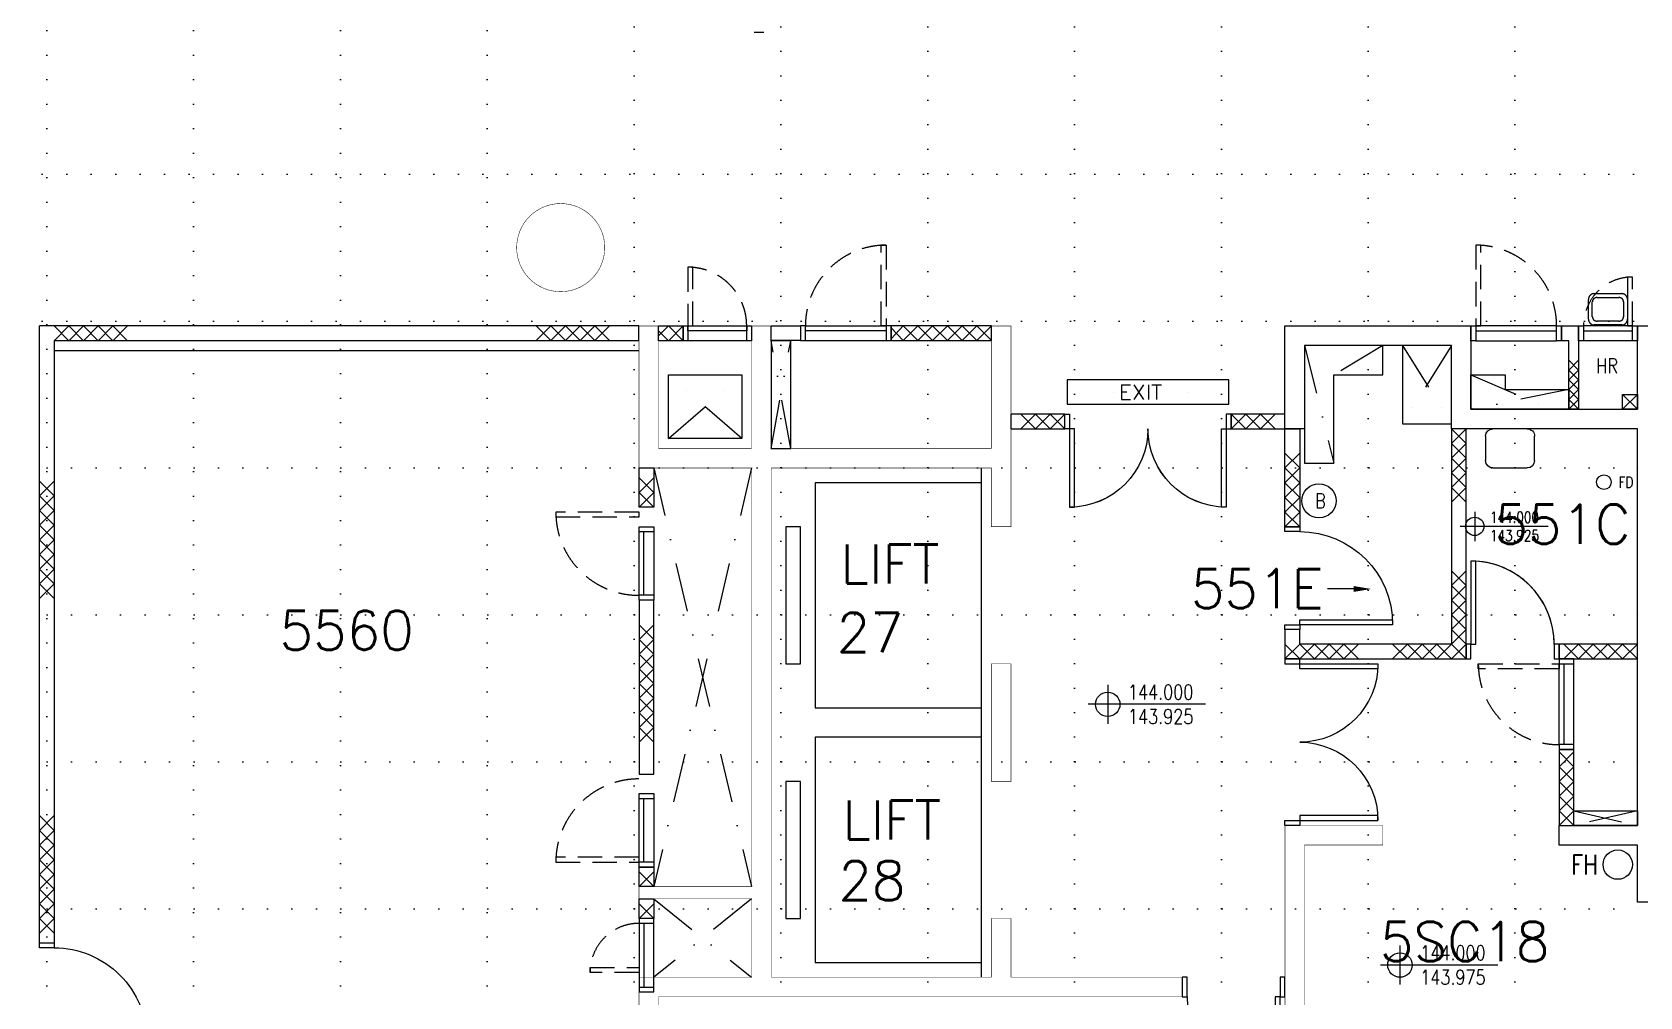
# Model space of a CAD drawing. Extents: x -68523 to 336700, y -113452 to 119396.
# Drawn here: x 168600 to 185026, y 11150 to 21000 of the extents above; entities that cross this region are included whole.
import ezdxf

# ---------------------------------------------------------------- set-up
doc = ezdxf.new("R2010")
doc.units = 0
doc.header["$LTSCALE"] = 1000
doc.header["$MEASUREMENT"] = 0
for name, pattern in [('S3144a$0$DASHDOT', [1, 0.5, -0.25, 0, -0.25]), ('S3144a$0$DOT', [0.25, 0, -0.25]), ('S3144a$0$HIDDEN', [0.375, 0.25, -0.125])]:
    doc.linetypes.add(name, pattern=pattern)
doc.layers.get('0').update_dxf_attribs({"linetype": 'CONTINUOUS'})
for name, color, linetype in [('S3144a$0$11', 14, 'CONTINUOUS'), ('S3144a$0$17', 14, 'CONTINUOUS'), ('S3144a$0$20', 7, 'CONTINUOUS'), ('S3144a$0$22', 7, 'CONTINUOUS'), ('S3144a$0$30', 1, 'CONTINUOUS'), ('S3144a$0$35', 7, 'CONTINUOUS'), ('S3144a$0$39', 7, 'CONTINUOUS'), ('S3144a$0$4', 7, 'CONTINUOUS'), ('S3144a$0$42', 7, 'CONTINUOUS'), ('S3144a$0$45', 7, 'CONTINUOUS'), ('S3144a$0$49', 7, 'CONTINUOUS'), ('S3144a$0$56', 7, 'CONTINUOUS'), ('S3144a$0$6', 7, 'CONTINUOUS'), ('S3144a$0$ROOM-NO', 4, 'CONTINUOUS')]:
    doc.layers.add(name, color=color, linetype=linetype)
doc.styles.add('S3144a$0$STANDARD', font='SIMPLEX')

# ---------------------------------------------------------------- blocks, each defined once
blk = doc.blocks.new('S3144a$0$CHAT15')
at = {"layer": 'S3144a$0$22', "color": 14, "linetype": 'Continuous'}
for points in [[(0, 0), (0.15, 0.15), (0.3, 0), (0.45, 0.15), (0.6, 0), (0.75, 0.15)], [(0, 0.15), (0.15, 0), (0.3, 0.15), (0.45, 0), (0.6, 0.15), (0.75, 0)]]:
    blk.add_lwpolyline(points, dxfattribs=at)
blk = doc.blocks.new('S3144a$0$D1050B')
at = {"layer": 'S3144a$0$30', "color": 14, "linetype": 'Continuous'}
for points in [[(0.05, 0.15), (0.1, 0.15), (0.1, 1.1), (0.05, 1.1)], [(0, 0), (0.05, 0), (0.05, 0.15), (0, 0.15)], [(1, 0), (1.05, 0), (1.05, 0.15), (1, 0.15)]]:
    blk.add_lwpolyline(points, close=True, dxfattribs=at)
blk.add_arc((0.05, 0.15), 0.95, 0, 90, dxfattribs=at)
blk = doc.blocks.new('S3144a$0$INSINK')
at = {"layer": 'S3144a$0$49', "color": 2, "linetype": 'Continuous'}
for p, q in [((0.075, 0.4), (0.425, 0.4)), ((0, 0.075), (0, 0.325)), ((0.5, 0.325), (0.5, 0.075)), ((0.425, 0), (0.075, 0))]:
    blk.add_line(p, q, dxfattribs=at)
for centre, start, end in [((0.075, 0.325001), 90, 180), ((0.425001, 0.325001), 0, 90), ((0.075, 0.075), 180, 270), ((0.425001, 0.075), 270, 0)]:
    blk.add_arc(centre, 0.075, start, end, dxfattribs=at)
blk = doc.blocks.new('S3144a$0$D950A')
at = {"layer": 'S3144a$0$30', "color": 14, "linetype": 'Continuous'}
for points in [[(0.05, 0.15), (0.1, 0.15), (0.1, 1), (0.05, 1)], [(0.05, 0.15), (0, 0.15), (0, 0), (0.05, 0)], [(0.95, 0.15), (0.9, 0.15), (0.9, 0), (0.95, 0)]]:
    blk.add_lwpolyline(points, close=True, dxfattribs=at)
blk.add_arc((0.05, 0.15), 0.85, 0, 90, dxfattribs=at)
blk = doc.blocks.new('S3144a$0$D1700B')
at = {"layer": 'S3144a$0$30', "color": 14, "linetype": 'Continuous'}
for points in [[(0, 0), (0.05, 0), (0.05, 0.95), (0.1, 0.95), (0.1, 0.15), (0, 0.15), (0, 0)], [(1.7, 0), (1.65, 0), (1.65, 0.95), (1.6, 0.95), (1.6, 0.15), (1.7, 0.15), (1.7, 0)]]:
    blk.add_lwpolyline(points, dxfattribs=at)
for centre, start, end in [((0.05, 0.15), 0, 90), ((1.650003, 0.15), 90, 180)]:
    blk.add_arc(centre, 0.800001, start, end, dxfattribs=at)
blk = doc.blocks.new('S3144a$0$D1050A')
at = {"layer": 'S3144a$0$30', "color": 14, "linetype": 'Continuous'}
for points in [[(0.05, 0.2), (0.1, 0.2), (0.1, 1.15), (0.05, 1.15)], [(0, 0), (0.05, 0), (0.05, 0.2), (0, 0.2)], [(1, 0), (1.05, 0), (1.05, 0.2), (1, 0.2)]]:
    blk.add_lwpolyline(points, close=True, dxfattribs=at)
blk.add_arc((0.05, 0.2), 0.95, 0, 90, dxfattribs=at)
blk = doc.blocks.new('S3144a$0$H750')
at = {"layer": 'S3144a$0$22', "color": 14, "linetype": 'Continuous'}
for points in [[(0, 0.15), (0.15, 0), (0.3, 0.15), (0.45, 0), (0.6, 0.15), (0.75, 0)], [(0, 0), (0.15, 0.15), (0.3, 0), (0.45, 0.15), (0.6, 0), (0.75, 0.15)]]:
    blk.add_lwpolyline(points, dxfattribs=at)
blk = doc.blocks.new('S3144a$0$CSINK')
at = {"layer": 'S3144a$0$49', "linetype": 'S3144a$0$HIDDEN'}
for p, q in [((0, 0.075), (0, 0.325)), ((0.05, 0.1063), (0.05, 0.2938)), ((0.075, 0.4), (0.425, 0.4)), ((0.11, 0.35), (0.39, 0.35)), ((0.45, 0.2938), (0.45, 0.1063)), ((0.5, 0.325), (0.5, 0.075)), ((0.425, 0), (0.075, 0)), ((0.39, 0.05), (0.11, 0.05))]:
    blk.add_line(p, q, dxfattribs=at)
for points in [[(0.11, 0.350001, 0.03065), (0.102177, 0.34952, 0.030839), (0.094471, 0.348085, 0.030964), (0.08706, 0.345726, 0.031496), (0.08, 0.342465, 0.031724), (0.0735, 0.338394, 0.032492), (0.067574, 0.333526, 0.032773), (0.06242, 0.328016, 0.033593), (0.058039, 0.321876, 0.033855), (0.054579, 0.315297, 0.034491), (0.052045, 0.30831, 0.03465), (0.050517, 0.301101, 0.034891), (0.05, 0.293751)], [(0.450002, 0.293751, 0.034891), (0.449485, 0.301101, 0.03465), (0.447957, 0.30831, 0.034491), (0.445423, 0.315297, 0.033855), (0.441963, 0.321876, 0.033593), (0.437582, 0.328016, 0.032773), (0.432428, 0.333526, 0.032492), (0.426502, 0.338394, 0.031724), (0.420002, 0.342465, 0.031496), (0.412942, 0.345726, 0.030964), (0.405531, 0.348085, 0.030839), (0.397825, 0.34952, 0.03065), (0.390002, 0.350001)], [(0.05, 0.10625, 0.034891), (0.050517, 0.0989, 0.03465), (0.052045, 0.091692, 0.034491), (0.054579, 0.084705, 0.033855), (0.058039, 0.078125, 0.033593), (0.06242, 0.071985, 0.032773), (0.067574, 0.066476, 0.032492), (0.0735, 0.061608, 0.031724), (0.08, 0.057536, 0.031496), (0.08706, 0.054276, 0.030964), (0.094471, 0.051917, 0.030839), (0.102177, 0.050482, 0.03065), (0.11, 0.05)], [(0.390002, 0.05, 0.03065), (0.397825, 0.050482, 0.030839), (0.405531, 0.051917, 0.030964), (0.412942, 0.054276, 0.031496), (0.420002, 0.057536, 0.031724), (0.426502, 0.061608, 0.032492), (0.432428, 0.066476, 0.032773), (0.437582, 0.071985, 0.033593), (0.441963, 0.078125, 0.033855), (0.445423, 0.084705, 0.034491), (0.447957, 0.091692, 0.03465), (0.449485, 0.0989, 0.034891), (0.450002, 0.10625)]]:
    blk.add_lwpolyline(points, format="xyb", dxfattribs=at)
for centre, start, end in [((0.075, 0.325001), 90, 180), ((0.425002, 0.325001), 0, 90), ((0.075, 0.075), 180, 270), ((0.425002, 0.075), 270, 0)]:
    blk.add_arc(centre, 0.075, start, end, dxfattribs=at)
blk = doc.blocks.new('S3144a$0$H450')
at = {"layer": 'S3144a$0$22', "color": 14, "linetype": 'Continuous'}
for points in [[(0, 0.15), (0.15, 0), (0.3, 0.15), (0.45, 0)], [(0, 0), (0.15, 0.15), (0.3, 0), (0.45, 0.15)]]:
    blk.add_lwpolyline(points, dxfattribs=at)
blk = doc.blocks.new('S3144a$0$FD')
at = {"layer": 'S3144a$0$45', "linetype": 'Continuous'}
blk.add_circle((0, 0), 0.1, dxfattribs=at)
at = {"layer": 'S3144a$0$45', "linetype": 'Continuous', "style": 'S3144a$0$STANDARD', "width": 0.8}
blk.add_text('FD', height=0.15, dxfattribs=at).set_placement((0.2, -0.075))
blk = doc.blocks.new('S3144a$0$LEVEL')
at = {"layer": 'S3144a$0$35', "linetype": 'Continuous'}
for p, q in [((0, 0.2), (0, -0.2)), ((1, 0), (-0.2, 0))]:
    blk.add_line(p, q, dxfattribs=at)
blk.add_circle((0, 0), 0.125, dxfattribs=at)
at = {"layer": 'S3144a$0$35', "linetype": 'Continuous', "style": 'S3144a$0$STANDARD', "width": 0.8}
for tag, p in [('TAG2', (0.2063, 0.05)), ('TAG1', (0.2063, -0.2))]:
    blk.add_attdef(tag, p, '', height=0.15, dxfattribs=at)
blk = doc.blocks.new('S3144a$0$H1200')
at = {"layer": 'S3144a$0$22', "color": 14, "linetype": 'Continuous'}
for points in [[(0, 0), (0.15, 0.15), (0.3, 0), (0.45, 0.15), (0.6, 0), (0.75, 0.15), (0.9, 0), (1.05, 0.15), (1.2, 0)], [(0, 0.15), (0.15, 0), (0.3, 0.15), (0.45, 0), (0.6, 0.15), (0.75, 0), (0.9, 0.15), (1.05, 0), (1.2, 0.15)]]:
    blk.add_lwpolyline(points, dxfattribs=at)
blk = doc.blocks.new('S3144a$0$BCF')
at = {"layer": 'S3144a$0$56', "color": 1, "linetype": 'Continuous'}
blk.add_circle((0, 0), 0.175, dxfattribs=at)
at = {"layer": 'S3144a$0$56', "color": 1, "linetype": 'Continuous', "style": 'S3144a$0$STANDARD', "width": 0.8}
blk.add_text('B', height=0.15, dxfattribs=at).set_placement((-0.0397, -0.075))
blk = doc.blocks.new('S3144a$0$AP')
at = {"layer": 'S3144a$0$30', "color": 14, "linetype": 'Continuous'}
blk.add_line((0.05, 0.05), (0.7, 0.05), dxfattribs=at)
for points in [[(0, 0), (0.75, 0), (0.75, 0.15), (0, 0.15)], [(0.05, 0), (0.7, 0), (0.7, 0.15), (0.05, 0.15)]]:
    blk.add_lwpolyline(points, close=True, dxfattribs=at)
blk = doc.blocks.new('S3144a$0$H300')
at = {"layer": 'S3144a$0$22', "color": 14, "linetype": 'Continuous'}
for points in [[(0, 0), (0.15, 0.15), (0.3, 0)], [(0, 0.15), (0.15, 0), (0.3, 0.15)]]:
    blk.add_lwpolyline(points, dxfattribs=at)
blk = doc.blocks.new('S3144a$0$H150')
at = {"layer": 'S3144a$0$22', "color": 1, "linetype": 'Continuous'}
for p, q in [((0, 0), (0.15, 0.15)), ((0, 0.15), (0.15, 0))]:
    blk.add_line(p, q, dxfattribs=at)
blk = doc.blocks.new('S3144a$0$EXIT')
at = {"layer": 'S3144a$0$39', "color": 1, "linetype": 'Continuous'}
blk.add_lwpolyline([(-0.825, -0.25), (0.825, -0.25), (0.825, 0), (-0.825, 0)], close=True, dxfattribs=at)
at = {"layer": 'S3144a$0$39', "color": 1, "linetype": 'S3144a$0$DOT'}
for centre in [(-0.375001, -0.125), (0.375001, -0.125)]:
    blk.add_circle(centre, 0.025, dxfattribs=at)
at = {"layer": 'S3144a$0$39', "color": 1, "linetype": 'Continuous', "style": 'S3144a$0$STANDARD', "width": 1.1}
blk.add_text('EXIT', height=0.15, dxfattribs=at).set_placement((-0.3001, -0.2))

msp = doc.modelspace()

# ---------------------------------------------------------------- linework, layer by layer
at = {"layer": 'S3144a$0$11', "color": 9, "linetype": 'Continuous'}
for p, q in [((181400, 16949.9), (181400, 17999.9)), ((181400, 17999.9), (183300, 17999.9)), ((183300, 17999.9), (183300, 17149.9)), ((185000, 17149.9), (185000, 17999.9)), ((185000, 17999.9), (185200, 17999.9)), ((183100, 17799.9), (181600, 17799.9)), ((181600, 17799.9), (181600, 16949.9)), ((183100, 16949.9), (183100, 17799.9)), ((183300, 17149.9), (185000, 17149.9)), ((181600, 16949.9), (181400, 16949.9)), ((185000, 16949.9), (183100, 16949.9)), ((185000, 12899.9), (185000, 16949.9)), ((178300, 11349.9), (178300, 16549.9)), ((184200, 12699.9), (184200, 12899.9)), ((184200, 12899.9), (185000, 12899.9)), ((185000, 12699.9), (184200, 12699.9)), ((185000, 12115), (185000, 12699.9))]:
    msp.add_line(p, q, dxfattribs=at)
at = {"layer": 'S3144a$0$11', "color": 9, "linetype": 'S3144a$0$DASHDOT'}
for p, q in [((176350, 16749.9), (176150, 17849.9)), ((176150, 16749.9), (176350, 17849.9)), ((181600, 17799.9), (181900, 16599.9)), ((182400, 17799.9), (181600, 17319.9)), ((182600, 17799.9), (183100, 16999.9)), ((183100, 17799.9), (182600, 16999.9)), ((175850, 16849.9), (175100, 17499.9)), ((175100, 16849.9), (175850, 17499.9)), ((183300, 17499.9), (184116.7, 17149.9)), ((184300, 17349.9), (183300, 17149.9)), ((184850, 17299.9), (185000, 17149.9)), ((185000, 17299.9), (184850, 17149.9)), ((174950, 16549.9), (175950, 12274.9)), ((175950, 16549.9), (174950.1, 12274.9)), ((184350, 13049.9), (185000, 12899.9)), ((185000, 13049.9), (184350, 12899.9)), ((175950, 12149.9), (174950, 11349.9)), ((174950, 12149.9), (175950, 11349.9))]:
    msp.add_line(p, q, dxfattribs=at)
at = {"layer": 'S3144a$0$11', "color": 9, "linetype": 'Continuous', "const_width": 5}
for points in [[(175000, 6299.9), (175000, 11149.9), (180350, 11149.9), (180350, 11349.9), (178600, 11349.9), (178600, 11949.9), (178400, 11949.9), (178400, 11349.9), (176150, 11349.9), (176150, 16549.9), (178400, 16549.9), (178400, 15949.9), (178600, 15949.9), (178600, 17999.9), (178400, 17999.9), (178400, 16749.9), (176150, 16749.9), (176150.2, 17849.9), (176450.2, 17850.1), (176450.2, 18000.1), (175950, 17999.9), (175950, 16749.9), (175000, 16749.9), (175000, 17999.9), (174800, 17999.9), (174800, 16549.9), (175950, 16549.9), (175950, 12274.9), (174800, 12274.9), (174800, 12149.9), (175950, 12149.9), (175950, 11349.9), (174800, 11349.9), (174800, 5925.2)], [(181225.1, 6300.1), (181400, 6299.9), (181400, 12899.9), (182400, 12899.9), (182400, 12699.9), (181600, 12699.9), (181600, 6299.9), (182825, 6300.1), (182825, 6100.1), (181225, 6100.1), (181225, 6300.1)]]:
    msp.add_lwpolyline(points, dxfattribs=at)
at = {"layer": 'S3144a$0$11', "color": 9, "linetype": 'Continuous'}
for points in [[(184400.2, 17149.9), (184300.2, 17149.9), (184300.2, 17849.9), (184225.2, 17849.9), (184225.2, 17999.9), (184400.2, 17999.9)], [(176150, 16749.9), (176350, 16749.9), (176350, 17849.9), (176150, 17849.9)], [(182400, 17799.9), (181600, 17799.9), (181600, 16599.9), (181900, 16599.9), (181900, 17499.9), (182400, 17499.9)], [(183100, 17799.9), (182600, 17799.9), (182600, 16999.9), (183100, 16999.9)], [(175850, 16849.9), (175100, 16849.9), (175100, 17499.9), (175850, 17499.9)], [(183300, 17499.9), (183650, 17499.9), (183650, 17349.9), (184300, 17349.9), (184300, 17149.9), (183300, 17149.9)], [(185000, 17149.9), (184850, 17149.9), (184850, 17299.9), (185000, 17299.9)], [(178600, 16949.9), (179150, 16949.9), (179150, 17099.9), (178600, 17099.9)], [(180850, 16949.9), (181400, 16949.9), (181400, 17099.9), (180850, 17099.9)], [(181550, 15949.9), (181400, 15949.9), (181400, 16949.9), (181550, 16949.9)], [(183250, 14599.9), (183250, 14749.9), (183250, 14749.9), (183250, 16949.9), (183100, 16949.9), (183100, 14749.9), (181550, 14749.9), (181550, 14899.9), (181400, 14899.9), (181400, 14599.9)], [(174950, 16149.8), (174800, 16149.8), (174800, 16549.9), (174950, 16549.9)], [(174800, 13424.9), (174950, 13424.9), (174950, 15199.8), (174800, 15199.8)], [(184200, 14599.9), (185000, 14599.9), (185000, 14749.9), (184200, 14749.9)], [(185000, 12899.9), (184350, 12899.9), (184350, 13049.9), (185000, 13049.9)]]:
    msp.add_lwpolyline(points, close=True, dxfattribs=at)
at = {"layer": 'S3144a$0$11', "color": 9, "linetype": 'Continuous', "const_width": 5}
msp.add_lwpolyline([(178600, 13349.9), (178400, 13349.9), (178400, 14549.9), (178600, 14549.9)], close=True, dxfattribs=at)
at = {"layer": 'S3144a$0$17', "color": 14, "linetype": 'Continuous'}
for p, q in [((175975, 20999.9), (176075, 20999.9)), ((174799.7, 18000.1), (168674.6, 18000.1)), ((168674.6, 11700.3), (168674.6, 18000.1)), ((168824.6, 17850.1), (168824.6, 11700.3)), ((168824.6, 17850.1), (174799.7, 17850.1)), ((168824.6, 17750.2), (174799.7, 17750.1)), ((168674.6, 11650.3), (168674.6, 11700.3)), ((168674.6, 11700.3), (168824.6, 11700.3)), ((168824.6, 11700.3), (168824.6, 11650.3)), ((168824.6, 11650.3), (168674.6, 11650.3))]:
    msp.add_line(p, q, dxfattribs=at)
at = {"layer": 'S3144a$0$17', "color": 9}
msp.add_line((185200, 12115), (185000, 12115), dxfattribs=at)
at = {"layer": 'S3144a$0$17', "color": 14, "linetype": 'Continuous', "extrusion": (0, 0, -1)}
msp.add_ellipse((168824.6, 10700.3), major_axis=(-671.8, -671.8), ratio=1, start_param=2.3561945, end_param=3.9269909, dxfattribs=at)
at = {"layer": 'S3144a$0$20', "color": 9, "linetype": 'Continuous'}
msp.add_line((174799.7, 17850.1), (174799.7, 18000.1), dxfattribs=at)
for points in [[(175250.2, 17849.9), (175000.2, 17849.9), (175000.2, 17999.9), (175250.2, 17999.9)], [(176450.2, 17850.1), (176150.2, 17850.1), (176150.2, 18000.1), (176450.2, 18000.1)], [(177375.2, 17850.1), (178400.2, 17850.1), (178400.2, 18000.1), (177375.2, 18000.1)], [(184350.2, 13675), (184200.2, 13675), (184200.2, 12899.9), (184350.2, 12899.9)], [(174950.1, 12274.9), (174800, 12274.9), (174800, 12474.9), (174950.1, 12474.9)], [(174950.3, 11949.9), (174800.2, 11949.9), (174800.2, 12149.9), (174950.3, 12149.9)]]:
    msp.add_lwpolyline(points, close=True, dxfattribs=at)
at = {"layer": 'S3144a$0$22', "color": 9, "linetype": 'Continuous'}
for points in [[(175250.2, 17999.9), (175100.2, 17849.9), (175000.2, 17949.9)], [(175250.2, 17849.9), (175100.2, 17999.9), (175000.2, 17899.9)], [(178400.2, 18000.1), (178250.2, 17850.1), (178100.2, 18000.1), (177950.2, 17850.1), (177800.2, 18000.1), (177650.2, 17850.1), (177500.2, 18000.1), (177375.2, 17870.1)], [(178400.2, 17850.1), (178250.2, 18000.1), (178100.2, 17850.1), (177950.2, 18000.1), (177800.2, 17850.1), (177650.2, 18000.1), (177500.2, 17850.1), (177375.2, 17980.1)]]:
    msp.add_lwpolyline(points, dxfattribs=at)
at = {"layer": 'S3144a$0$30', "color": 9, "linetype": 'Continuous'}
for p, q in [((175900.2, 17849.9), (175300.2, 17849.9)), ((176500.2, 17850.1), (177325.2, 17850.1)), ((183350.2, 17849.9), (184175.2, 17849.9)), ((184950.2, 17849.9), (184450.2, 17849.9)), ((184350.2, 13725), (184350.2, 14550))]:
    msp.add_line(p, q, dxfattribs=at)
at = {"layer": 'S3144a$0$30', "color": 14, "linetype": 'Continuous'}
for p, q in [((179150, 17099.9), (179200, 17099.9)), ((179150, 16949.9), (179150, 17099.9)), ((179200, 17099.9), (179200, 16149.9)), ((180850, 17099.9), (180800, 17099.9)), ((180800, 17099.9), (180800, 16149.9)), ((180850, 16949.9), (180850, 17099.9)), ((179250, 16949.9), (179150, 16949.9)), ((179250, 16149.9), (179250, 16949.9)), ((180750, 16149.9), (180750, 16949.9)), ((180750, 16949.9), (180850, 16949.9)), ((179200, 16149.9), (179250, 16149.9)), ((180800, 16149.9), (180750, 16149.9)), ((181400, 15899.9), (181400, 15949.9)), ((181400, 15949.9), (181550, 15949.9)), ((181550, 15949.9), (181550, 15899.9)), ((181550, 15899.9), (181400, 15899.9)), ((183350, 15599.9), (183300, 15599.9)), ((183300, 15599.9), (183300, 14749.9)), ((183350, 14749.9), (183350, 15599.9)), ((181400, 14899.9), (181400, 14949.9)), ((181400, 14949.9), (181550, 14949.9)), ((181550, 14949.9), (181550, 14999.9)), ((181550, 14999.9), (182500, 14999.9)), ((181550, 14949.9), (181550, 14899.9)), ((182500, 14949.9), (181550, 14949.9)), ((182500, 14999.9), (182500, 14949.9)), ((181550, 14899.9), (181400, 14899.9)), ((183300, 14749.9), (183250, 14749.9)), ((183250, 14749.9), (183250, 14599.9)), ((183300, 14599.9), (183300, 14749.9)), ((183300, 14749.9), (183350, 14749.9)), ((184200, 14749.9), (184150, 14749.9)), ((184150, 14749.9), (184150, 14599.9)), ((184200, 14599.9), (184200, 14749.9)), ((181400, 14599.9), (181400, 14549.9)), ((181550, 14599.9), (181400, 14599.9)), ((181400, 14549.9), (182350, 14549.9)), ((181550, 14499.9), (181550, 14599.9)), ((182350, 14499.9), (181550, 14499.9)), ((182350, 14549.9), (182350, 14499.9)), ((183250, 14599.9), (183300, 14599.9)), ((184150, 14599.9), (184200, 14599.9)), ((182350, 12999.9), (181550, 12999.9)), ((181550, 12999.9), (181550, 12899.9)), ((182350, 12949.9), (182350, 12999.9)), ((181400, 12899.9), (181400, 12949.9)), ((181400, 12949.9), (182350, 12949.9)), ((181550, 12899.9), (181400, 12899.9)), ((180400, 11349.9), (180350, 11349.9)), ((180350, 11349.9), (180350, 11149.9)), ((180400, 11149.9), (180400, 11349.9)), ((181400, 11349.9), (181350, 11349.9)), ((181350, 11349.9), (181350, 11149.9)), ((181400, 11149.9), (181400, 11349.9)), ((180350, 11149.9), (180400, 11149.9)), ((181350, 11149.9), (181300, 11149.9)), ((181300, 11149.9), (181300, 10199.9)), ((181350, 11149.9), (181400, 11149.9)), ((181350, 10199.9), (181350, 11149.9))]:
    msp.add_line(p, q, dxfattribs=at)
at = {"layer": 'S3144a$0$30', "color": 9, "linetype": 'S3144a$0$HIDDEN'}
for points in [[(177325.2, 18825.1), (177325.2, 18000.1), (177275.2, 18000.1), (177275.2, 18825.1)], [(183350.2, 18824.9), (183350.2, 17999.9), (183400.2, 17999.9), (183400.2, 18824.9)], [(175300.2, 18599.9), (175300.2, 17999.9), (175350.2, 17999.9), (175350.2, 18599.9)], [(184950.2, 17999.9), (184950.2, 18499.9), (184900.2, 18499.9), (184900.2, 17999.9)], [(173950.1, 16099.8), (173950.1, 16049.8), (174800.1, 16049.8), (174800.1, 16099.8)], [(183375.2, 14550), (184200.2, 14550), (184200.2, 14500), (183375.2, 14500)], [(173950, 12574.9), (173950, 12524.9), (174800, 12524.9), (174800, 12574.9)], [(174800.2, 11399.9), (174300.2, 11399.9), (174300.2, 11449.9), (174800.2, 11449.9)]]:
    msp.add_lwpolyline(points, close=True, dxfattribs=at)
at = {"layer": 'S3144a$0$30', "color": 9, "linetype": 'Continuous'}
for points in [[(175300.2, 17849.9), (175250.2, 17849.9), (175250.2, 17999.9), (175300.2, 17999.9)], [(175300.2, 17999.9), (175900.2, 17999.9), (175900.2, 17949.9), (175300.2, 17949.9)], [(175950.2, 17849.9), (175900.2, 17849.9), (175900.2, 17999.9), (175950.2, 17999.9)], [(176500.2, 18000.1), (176450.2, 18000.1), (176450.2, 17850.1), (176500.2, 17850.1)], [(176500.2, 18000.1), (177325.2, 18000.1), (177325.2, 17950.1), (176500.2, 17950.1)], [(177375.2, 18000.1), (177325.2, 18000.1), (177325.2, 17850.1), (177375.2, 17850.1)], [(183350.2, 17849.9), (183300.2, 17849.9), (183300.2, 17999.9), (183350.2, 17999.9)], [(184175.2, 17999.9), (183350.2, 17999.9), (183350.2, 17949.9), (184175.2, 17949.9)], [(184225.2, 17849.9), (184175.2, 17849.9), (184175.2, 17999.9), (184225.2, 17999.9)], [(184400.2, 17999.9), (184450.2, 17999.9), (184450.2, 17849.9), (184400.2, 17849.9)], [(184950.2, 17999.9), (184450.2, 17999.9), (184450.2, 17949.9), (184950.2, 17949.9)], [(184950.2, 17999.9), (185000.2, 17999.9), (185000.2, 17849.9), (184950.2, 17849.9)], [(184200.2, 14600), (184200.2, 14550), (184350.2, 14550), (184350.2, 14600)], [(184200.2, 13725), (184200.2, 14550), (184250.2, 14550), (184250.2, 13725)], [(184200.2, 13725), (184200.2, 13675), (184350.2, 13675), (184350.2, 13725)]]:
    msp.add_lwpolyline(points, close=True, dxfattribs=at)
at = {"layer": 'S3144a$0$30', "color": 9, "linetype": 'S3144a$0$HIDDEN'}
for centre, radius, start, end in [((177325.2, 18000.1), 825, 90, 180), ((183350.2, 17999.9), 825, 0, 90), ((175300.2, 17999.9), 600, 0, 90), ((184950.2, 17999.9), 500, 90, 180), ((174800.1, 16099.8), 850, 180, 269.99326), ((184200.2, 14550), 825, 180, 270), ((174800, 12524.9), 850, 90.00674, 180), ((174800.2, 11399.9), 500, 90, 180)]:
    msp.add_arc(centre, radius, start, end, dxfattribs=at)
at = {"layer": 'S3144a$0$30', "color": 14, "linetype": 'Continuous', "extrusion": (0, 0, -1)}
for centre, major_axis, start_param, end_param in [((179200, 16949.9), (-565.7, 565.7), 2.3561945, 3.9269908), ((180800, 16949.9), (565.7, 565.7), 2.3561945, 3.9269908), ((181550, 14949.9), (671.8, 671.8), -0.7853981, 0.7853982), ((181550, 14549.9), (565.7, 565.7), 0.7853982, 2.3561945), ((181550, 12949.9), (-565.7, 565.7), 0.7853982, 2.3561945)]:
    msp.add_ellipse(centre, major_axis=major_axis, ratio=1, start_param=start_param, end_param=end_param, dxfattribs=at)
at = {"layer": 'S3144a$0$30', "color": 14, "linetype": 'Continuous'}
for centre, major_axis, start_param, end_param in [((183300, 14749.9), (601, 601), 5.4977871, 7.0685835), ((181350, 11149.9), (671.8, 671.8), 2.3561945, 3.9269908)]:
    msp.add_ellipse(centre, major_axis=major_axis, ratio=1, start_param=start_param, end_param=end_param, dxfattribs=at)
at = {"layer": 'S3144a$0$4', "linetype": 'S3144a$0$DOT'}
for p, q in [((168750, -18250), (168750, 31550)), ((168750, -18250), (168750, 31550)), ((170250, -18250), (170250, 31550)), ((170250, -18250), (170250, 31550)), ((171750, -18250), (171750, 31550)), ((171750, -18250), (171750, 31550)), ((173250, -18250), (173250, 31550)), ((173250, -18250), (173250, 31550)), ((174750, 6050), (174750, 31550)), ((174750, 6050), (174750, 31550)), ((176250, 6050), (176250, 31550)), ((176250, 6050), (176250, 31550)), ((177750, 6050), (177750, 31550)), ((177750, 6050), (177750, 31550)), ((179250, 6050), (179250, 31550)), ((179250, 6050), (179250, 31550)), ((180750, 6050), (180750, 31550)), ((180750, 6050), (180750, 31550)), ((182250, 6050), (182250, 31550)), ((182250, 6050), (182250, 31550)), ((183750, 6050), (183750, 31550)), ((183750, 6050), (183750, 31550)), ((160950, 19550), (186750, 19550)), ((160950, 19550), (186750, 19550)), ((160950, 18050), (186750, 18050)), ((160950, 18050), (186750, 18050)), ((161250, 16550), (185250, 16550)), ((161250, 16550), (185250, 16550)), ((161250, 15050), (185250, 15050)), ((161250, 15050), (185250, 15050)), ((161250, 13550), (185250, 13550)), ((161250, 13550), (185250, 13550)), ((161250, 12050), (185250, 12050)), ((161250, 12050), (185250, 12050))]:
    msp.add_line(p, q, dxfattribs=at)
at = {"layer": 'S3144a$0$42', "color": 9, "linetype": 'Continuous'}
for points in [[(178300, 16399.9), (176600, 16399.9), (176600, 14099.7), (178300, 14099.6)], [(178300, 13799.8), (176600, 13799.8), (176600, 11499.6), (178300, 11499.5)]]:
    msp.add_lwpolyline(points, dxfattribs=at)
for points in [[(176450, 15949.9), (176300, 15949.9), (176300, 14549.9), (176450, 14549.9)], [(176450, 13349.9), (176300, 13349.9), (176300, 11949.9), (176450, 11949.9)]]:
    msp.add_lwpolyline(points, close=True, dxfattribs=at)
at = {"layer": 'S3144a$0$56', "color": 9, "linetype": 'Continuous'}
msp.add_circle((184800, 12499.9), 150, dxfattribs=at)
at = {"layer": 'S3144a$0$6', "color": 9, "linetype": 'Continuous', "const_width": 5}
msp.add_lwpolyline([(174450, 18800, 1), (173550, 18800, 1)], format="xyb", close=True, dxfattribs=at)
at = {"layer": 'S3144a$0$ROOM-NO', "color": 9}
msp.add_line((182100.1, 15314.6), (181832.9, 15314.6), dxfattribs=at)
msp.add_solid([(182100.1, 15344.6), (182100.1, 15284.6), (182280.1, 15314.6)], dxfattribs=at)

# ---------------------------------------------------------------- block references
at = {"color": 9, "zscale": 1000}
for name, p, xscale, yscale, rotation in [('S3144a$0$CSINK', (184900.1, 18330), 799.9970000000001, 799.9970000000001, 180), ('S3144a$0$CSINK', (184900.1, 18330), 799.997000000003, 799.997000000003, 180), ('S3144a$0$CHAT15', (184300.2, 17149.9), 666.664, -666.664, 90), ('S3144a$0$CHAT15', (184300.2, 17149.9), 666.6640000000007, -666.6640000000007, 90), ('S3144a$0$H450', (179150, 17099.9), 999.9979999999999, 999.9979999999999, 180), ('S3144a$0$H450', (179150, 17099.9), 999.9979999999923, 999.9979999999923, 180), ('S3144a$0$CHAT15', (183250, 16949.9), 999.9979999999999, -999.9979999999999, 270), ('S3144a$0$CHAT15', (183250, 16949.9), 999.9979999999996, -999.9979999999996, 270), ('S3144a$0$CHAT15', (181400, 15949.9), 999.9979999999999, -999.9979999999999, 90), ('S3144a$0$CHAT15', (181400, 15949.9), 999.9979999999996, -999.9979999999996, 90), ('S3144a$0$H300', (174950, 16149.8), 999.9979999999999, 999.9979999999999, 90), ('S3144a$0$H300', (174950, 16149.8), 999.9979999999996, 999.9979999999996, 90), ('S3144a$0$H1200', (168824.6, 16416.9), 999.9979999999999, -999.9979999999999, 270), ('S3144a$0$H1200', (168824.6, 16416.9), 999.9979999999996, -999.9979999999996, 270), ('S3144a$0$AP', (174800, 15199.8), 999.9979999999999, -999.9979999999999, 90), ('S3144a$0$AP', (174800, 15199.8), 999.9979999999996, -999.9979999999996, 90), ('S3144a$0$D1050B', (181400, 14899.9), 999.9979999999999, -999.9979999999999, 90), ('S3144a$0$CHAT15', (183100, 14749.9), 999.9979999999999, -999.9979999999999, 90), ('S3144a$0$CHAT15', (183100, 14749.9), 999.9979999999996, -999.9979999999996, 90), ('S3144a$0$H1200', (174800.3, 14949.8), 999.9979999999999, 999.9979999999999, 270), ('S3144a$0$H1200', (174800.3, 14949.8), 999.9979999999996, 999.9979999999996, 270), ('S3144a$0$CHAT15', (183250, 14599.9), 999.9979999999999, -999.9979999999999, 180), ('S3144a$0$CHAT15', (183250, 14599.9), 999.9979999999923, -999.9979999999996, 180), ('S3144a$0$CHAT15', (185000, 14599.9), 999.9979999999999, -999.9979999999999, 180), ('S3144a$0$CHAT15', (185000, 14599.9), 999.9979999999923, -999.9979999999996, 180), ('S3144a$0$D1700B', (181400, 12899.9), 999.9979999999999, -999.9979999999999, 90), ('S3144a$0$H750', (184200.2, 12899.9), 999.9979999999999, -999.9979999999999, 90), ('S3144a$0$H750', (184200.2, 12899.9), 999.9979999999996, -999.9979999999996, 90), ('S3144a$0$AP', (174800, 12474.9), 999.9979999999999, -999.9979999999999, 90), ('S3144a$0$AP', (174800, 12474.9), 999.9979999999996, -999.9979999999996, 90), ('S3144a$0$H1200', (168674.6, 11799.9), 999.9979999999999, -999.9979999999999, 90), ('S3144a$0$H1200', (168674.6, 11799.9), 999.9979999999996, -999.9979999999996, 90), ('S3144a$0$H150', (174950.1, 12274.9), 999.9979999999999, 999.9979999999999, 90), ('S3144a$0$H150', (174950.1, 12274.9), 999.9979999999996, 999.9979999999996, 90), ('S3144a$0$H150', (174950.3, 11949.9), 999.9979999999999, 999.9979999999999, 90), ('S3144a$0$H150', (174950.3, 11949.9), 999.9979999999996, 999.9979999999996, 90), ('S3144a$0$AP', (174800.2, 11949.9), 999.9979999999999, 999.9979999999999, 270), ('S3144a$0$AP', (174800.2, 11949.9), 999.9979999999996, 999.9979999999996, 270), ('S3144a$0$D1050A', (181400, 11349.9), 999.9979999999999, 999.9979999999999, 180)]:
    msp.add_blockref(name, p, dxfattribs=dict(at, xscale=xscale, yscale=yscale, rotation=rotation))
for name, p, xscale, yscale in [('S3144a$0$CHAT15', (168824.9, 17849.9), 999.9979999999999, 999.9979999999999), ('S3144a$0$CHAT15', (168824.9, 17849.9), 999.9979999999923, 999.9979999999923), ('S3144a$0$CHAT15', (173750.1, 17850.1), 999.9979999999999, 999.9979999999999), ('S3144a$0$CHAT15', (173750.1, 17850.1), 999.9979999999923, 999.9979999999923), ('S3144a$0$EXIT', (180000, 17449.9), 999.9979999999999, 999.9979999999999), ('S3144a$0$EXIT', (180000, 17449.9), 999.9979999999923, 999.9979999999923), ('S3144a$0$D1700B', (179150, 17099.9), 999.9979999999999, -999.9979999999999), ('S3144a$0$H450', (180850, 16949.9), 999.9979999999999, 999.9979999999999), ('S3144a$0$H450', (180850, 16949.9), 999.9979999999923, 999.9979999999923), ('S3144a$0$INSINK', (183450, 16949.9), 999.9979999999999, -999.9979999999999), ('S3144a$0$INSINK', (183450, 16949.9), 999.9979999999923, -999.9979999999996), ('S3144a$0$FD', (184658, 16404.9), 749.999, 749.999), ('S3144a$0$FD', (184658, 16404.9), 749.9990000000107, 749.9990000000107), ('S3144a$0$BCF', (181746.6, 16214.4), 999.9979999999999, 999.9979999999999), ('S3144a$0$BCF', (181746.6, 16214.4), 999.9979999999923, 999.9979999999923), ('S3144a$0$D950A', (183250, 14599.9), 999.9979999999999, 999.9979999999999), ('S3144a$0$CHAT15', (181400, 14749.9), 999.9979999999999, -999.9979999999999), ('S3144a$0$CHAT15', (181400, 14749.9), 999.9979999999923, -999.9979999999996)]:
    msp.add_blockref(name, p, dxfattribs=dict(at, xscale=xscale, yscale=yscale))
at = {"zscale": 1000}
for p, xscale, yscale, values in [((183338.6, 15953.6), 749.999, 749.999, {'TAG1': '143.925', 'TAG2': '144.000'}), ((179588.9, 14136.6), 999.9979999999999, 999.9979999999999, {'TAG1': '143.925', 'TAG2': '144.000'}), ((182574.8, 11474.7), 999.9979999999999, 999.9979999999999, {'TAG1': '143.975', 'TAG2': '144.000'})]:
    msp.add_blockref('S3144a$0$LEVEL', p, dxfattribs=dict(at, xscale=xscale, yscale=yscale)).add_auto_attribs(values)

# ---------------------------------------------------------------- texts
at = {"layer": 'S3144a$0$49', "color": 9, "linetype": 'Continuous', "style": 'S3144a$0$STANDARD', "width": 0.8}
msp.add_text('HR', height=150, dxfattribs=at).set_placement((184580.2, 17516.7))
at = {"layer": 'S3144a$0$56', "color": 9, "linetype": 'Continuous', "style": 'S3144a$0$STANDARD', "width": 0.8}
msp.add_text('FH', height=200, dxfattribs=at).set_placement((184323.2, 12399.9))
at = {"layer": 'S3144a$0$ROOM-NO', "color": 9, "style": 'S3144a$0$STANDARD'}
for s, p in [('551C', (183540.6, 15776.1)), ('LIFT', (176858, 15370.1)), ('551E', (180438.3, 15118.3)), ('27', (176818, 14670.1)), ('LIFT', (176877.2, 12756.2)), ('28', (176837.2, 12136.3)), ('5SC18', (182370.2, 11514.1))]:
    msp.add_text(s, height=400, dxfattribs=at).set_placement(p)
at = {"layer": 'S3144a$0$ROOM-NO', "insert": (171813.2, 14891.8), "char_height": 400, "width": 2900, "attachment_point": 5, "style": 'S3144a$0$STANDARD'}
msp.add_mtext('5560', dxfattribs=at)

doc.saveas('drawing.dxf')
